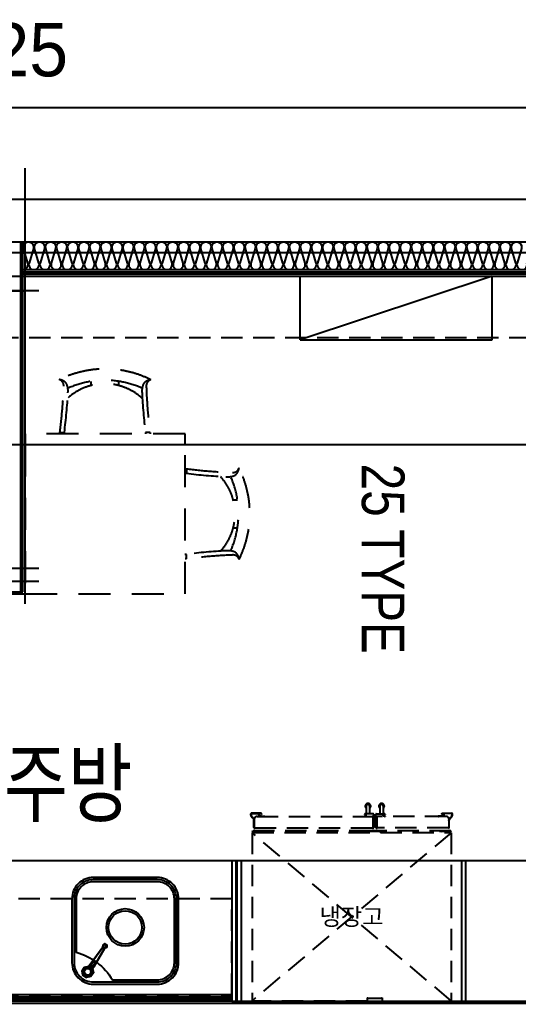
# Model space of a CAD drawing. Header units: millimetres. Extents: x 840000 to 1054178, y 0 to 59400.
# Drawn here: x 872557 to 874895, y 22721 to 27333 of the extents above; entities that cross this region are included whole.
import ezdxf
from ezdxf.enums import TextEntityAlignment as Align
from ezdxf.xclip import XClip

# ---------------------------------------------------------------- set-up
doc = ezdxf.new("R2010")
doc.units = ezdxf.units.MM
doc.header["$LTSCALE"] = 100
doc.header["$XCLIPFRAME"] = 0
for name, pattern in [('X - 단위세대 확장형$0$CEN', [62, 60, -1, 0, -1]), ('X - 단위세대 확장형$0$HID', [1.5, 1, -0.5]), ('X - 단위세대 확장형$0$X-25$0$-HID', [2.5, 1.5, -1]), ('X - 단위세대 확장형$0$X-25$0$HD', [2.5, 1.5, -1]), ('X - 평면도$0$CEN', [62, 60, -1, 0, -1])]:
    doc.linetypes.add(name, pattern=pattern)
doc.layers.get('DEFPOINTS').update_dxf_attribs({"color": 145})
for name, color, linetype in [('AA-XXXX-TEXT', 3, 'Continuous'), ('DIM', 7, 'Continuous'), ('SYM', 7, 'Continuous'), ('X - 단위세대 확장형$0$A-CEN', 1, 'X - 단위세대 확장형$0$CEN'), ('X - 단위세대 확장형$0$A-ETC', 7, 'Continuous'), ('X - 단위세대 확장형$0$A-GIP', 6, 'Continuous'), ('X - 단위세대 확장형$0$A-INS', 9, 'Continuous'), ('X - 단위세대 확장형$0$AA-WAXM-CONC', 2, 'Continuous'), ('X - 단위세대 확장형$0$AA-XXXX-CNTL', 1, 'X - 단위세대 확장형$0$CEN'), ('X - 단위세대 확장형$0$AA-XXXX-FUR', 8, 'Continuous'), ('X - 단위세대 확장형$0$F-KIT', 6, 'Continuous'), ('X - 단위세대 확장형$0$X-25$0$AA-FFXM-KICH', 4, 'Continuous'), ('X - 단위세대 확장형$0$X-25$0$AA-XXXX-FINL', 6, 'Continuous'), ('X - 단위세대 확장형$0$결로방지단열재', 7, 'X - 단위세대 확장형$0$HID'), ('X - 평면도$0$AA-XXXX-CNTL', 1, 'X - 평면도$0$CEN')]:
    doc.layers.add(name, color=color, linetype=linetype)
doc.layers.add('X - 단위세대 확장형$0$A-MC', color=171, linetype='Continuous', plot=False)
doc.layers.add('X - 단위세대 확장형$0$DEFPOINT', color=163, linetype='Continuous', plot=False)
doc.styles.add('HAUD01', font='Dotum.ttf')
doc.styles.add('X - 단위세대 확장형$0$HAUD02', font='AcadEref.ttf', dxfattribs={"width": 0.8, "bigfont": 'kosdichs.shx'})
doc.styles.add('X - 단위세대 확장형$0$X-55$0$맑은 고딕', font='malgun.ttf')
doc.dimstyles.new('HAUD-80', dxfattribs={"dimscale": 100, "dimtxt": 2.5, "dimasz": 0.5, "dimexe": 0, "dimexo": 1.5, "dimgap": 1, "dimtad": 1, "dimdec": 0, "dimdsep": 46, "dimlunit": 6, "dimtxsty": 'HAUD01', "dimblk": 'Z_DOT', "dimcen": 2.5, "dimdle": 1.5, "dimclrd": 7, "dimclre": 7, "dimclrt": 4, "dimadec": 0, "dimazin": 0, "dimtfac": 1, "dimtdec": 0, "dimtix": 1, "dimtmove": 2, "dimatfit": 3, "dimfxl": 1, "dimtvp": 1, "dimtolj": 1, "dimtzin": 0, "dimarcsym": 0})

# ---------------------------------------------------------------- blocks, each defined once
blk = doc.blocks.new('Z_DOT')
at = {"layer": 'DIM', "color": 0}
for p, q in [((0, -3), (0, 3)), ((-3, 0), (3, 0))]:
    blk.add_line(p, q, dxfattribs=at)
for radius in [1.05, 0.525]:
    blk.add_circle((0, 0), radius, dxfattribs=at)
blk = doc.blocks.new('*D75')
at = {"layer": 'DEFPOINTS', "color": 0, "transparency": 16777216}
for p in [(869462.1, 26919.2), (869462.1, 26490.7), (875287.1, 26490.7)]:
    blk.add_point(p, dxfattribs=at)
at = {"layer": 'DIM', "color": 7, "lineweight": -2, "transparency": 16777216}
for p, q in [((869462.1, 26640.7), (869462.1, 26919.2)), ((875237.1, 26919.2), (869512.1, 26919.2)), ((875287.1, 26640.7), (875287.1, 26919.2))]:
    blk.add_line(p, q, dxfattribs=at)
at = {"layer": 'DIM', "color": 7, "lineweight": -2, "transparency": 16777216, "xscale": 50, "yscale": 50, "zscale": 50, "rotation": 180}
blk.add_blockref('Z_DOT', (869462.1, 26919.2), dxfattribs=at)
at = {"layer": 'DIM', "color": 7, "lineweight": -2, "transparency": 16777216, "xscale": 50, "yscale": 50, "zscale": 50}
blk.add_blockref('Z_DOT', (875287.1, 26919.2), dxfattribs=at)
at = {"layer": 'DIM', "color": 4, "transparency": 16777216, "insert": (872374.6, 27168.5), "char_height": 250, "attachment_point": 5, "style": 'HAUD01'}
blk.add_mtext('\\A1;5,825', dxfattribs=at)
blk = doc.blocks.new('X - 단위세대 확장형$0$X-25$0$C578C0631')
at = {"layer": 'X - 단위세대 확장형$0$AA-XXXX-FUR', "color": 8, "linetype": 'X - 단위세대 확장형$0$X-25$0$HD'}
for p, q in [((5085.4, 4915.7), (5085.4, 4894.5)), ((5304.6, 4769.3, 3.1), (5324, 4769.3)), ((5304.4, 4638.7, 3.1), (5323.8, 4638.7)), ((5084.7, 4493), (5084.8, 4514.2)), ((4492.1, 4321.9, -1.6), (4513.3, 4322, -1.6)), ((4914.8, 4322.7, -1.6), (4893.6, 4322.6, -1.6)), ((4638.4, 4102.8, 1.6), (4638.5, 4083.4, -1.6)), ((4769.1, 4103, 1.6), (4769.1, 4083.6, -1.6))]:
    blk.add_line(p, q, dxfattribs=at)
blk.add_lwpolyline([(5078.4, 4329), (5078.4, 5079), (4328.4, 5079), (4328.4, 4329)], close=True, dxfattribs=at)
for centre, radius, start, end in [((5092.4, 5285.3), 369.6, 267.829, 268.925), ((5092.4, 5285.3), 390.9, 267.9469, 268.978), ((5382.7, 7141.4), 2245.4, 262.393, 268.037), ((5382.7, 7141.4), 2266.4, 262.463, 267.168), ((5303.5, 4927.6), 30.3, 266.446, 343.132), ((5284.9, 4922.4), 47.8, 306.467, 355.694), ((4902.7, 4703.8), 479.8, 333.421, 26.586), ((5053.8, 4704.8), 259.2, 317.66, 41.7474), ((5280.4, 4959.1), 81.9, 263.172, 293.625), ((4902.7, 4703.8), 426.8, 335.965, 24.0949), ((5374.6, 2266.4), 2266.4, 92.642, 97.346), ((5279.6, 4449), 81.9, 66.1847, 96.637), ((5284.1, 4485.7), 47.8, 4.116, 53.3427), ((5090.5, 4123.4, 3.1), 390.9, 90.831, 91.7685), ((5090.5, 4123.4), 390.9, 90.831, 91.7685), ((5090.5, 4123.4, 3.1), 369.6, 90.885, 91.87), ((5090.5, 4123.4), 369.6, 90.885, 91.87), ((5374.6, 2266.4), 2245.4, 91.773, 97.416), ((5302.8, 4480.4), 30.3, 16.6779, 93.363), ((4122.5, 4315, -1.6), 369.6, 1.075, 2.171), ((2266.4, 4024.7, -1.6), 2245.4, 1.963, 7.607), ((4122.5, 4315, -1.6), 390.9, 1.022, 2.0531), ((2266.4, 4024.7, -1.6), 2266.4, 2.832, 7.537), ((7141.4, 4032.8, -1.6), 2266.4, 172.654, 177.358), ((5284.4, 4316.9, 1.6), 390.9, 178.2315, 179.169), ((5284.4, 4316.9, -1.6), 390.9, 178.2315, 179.169), ((7141.4, 4032.8, -1.6), 2245.4, 172.584, 178.227), ((5284.4, 4316.9, 1.6), 369.6, 178.13, 179.115), ((5284.4, 4316.9, -1.6), 369.6, 178.13, 179.115), ((4703, 4353.6, -1.6), 259.2, 228.2526, 312.34), ((4480.2, 4103.9, -1.6), 30.3, 286.868, 3.554), ((4448.7, 4127, -1.6), 81.9, 336.375, 6.828), ((4704, 4504.7, -1.6), 426.8, 245.9051, 294.035), ((4958.8, 4127.8, -1.6), 81.9, 173.363, 203.8153), ((4927.4, 4104.6, -1.6), 30.3, 176.637, 253.3221), ((4485.3, 4122.5, -1.6), 47.8, 274.306, 323.533), ((4704, 4504.7, -1.6), 479.8, 243.414, 296.579), ((4922.1, 4123.3, -1.6), 47.8, 216.6573, 265.884)]:
    blk.add_arc(centre, radius, start, end, dxfattribs=at)
blk = doc.blocks.new('X - 단위세대 확장형$0$A$C6f67e9a2')
at = {"layer": 'DEFPOINTS'}
blk.add_line((2610.1, -23722.5), (11292.5, -23722.5), dxfattribs=at)
at = {"layer": 'X - 단위세대 확장형$0$A-CEN'}
blk.add_line((2610.1, -22822.5), (11292.5, -22822.5), dxfattribs=at)
at = {"layer": 'X - 단위세대 확장형$0$A-GIP'}
for p, q in [((5930, -23722.5), (5930, -22772.5)), ((5940, -23722.5), (5940, -22772.5)), ((5940, -22912.5), (10730, -22912.5)), ((5940, -22922.5), (10720, -22922.5))]:
    blk.add_line(p, q, dxfattribs=at)
at = {"layer": 'X - 단위세대 확장형$0$A-INS'}
blk.add_line((5940, -22902.5), (10740, -22902.5), dxfattribs=at)
blk.add_lwpolyline([(5940, -22902.5, 0.500912), (5963.1, -22871.7), (5942.9, -22803.4, -1.337394), (5989.1, -22803.4), (5968.9, -22871.7, 1.337394), (6015.1, -22871.7), (5994.9, -22803.4, -1.337394), (6041.1, -22803.4), (6020.9, -22871.7, 1.337394), (6067.1, -22871.7), (6046.9, -22803.4, -1.337394), (6093.1, -22803.4), (6072.9, -22871.7, 1.337394), (6119.1, -22871.7), (6098.9, -22803.4, -1.337394), (6145.1, -22803.4), (6124.9, -22871.7, 1.337394), (6171.1, -22871.7), (6150.9, -22803.4, -1.337394), (6197.1, -22803.4), (6176.9, -22871.7, 1.337394), (6223.1, -22871.7), (6202.9, -22803.4, -1.337394), (6249.1, -22803.4), (6228.9, -22871.7, 1.337394), (6275.1, -22871.7), (6254.9, -22803.4, -1.337394), (6301.1, -22803.4), (6280.9, -22871.7, 1.337394), (6327.1, -22871.7), (6306.9, -22803.4, -1.337394), (6353.1, -22803.4), (6332.9, -22871.7, 1.337394), (6379.1, -22871.7), (6358.9, -22803.4, -1.337394), (6405.1, -22803.4), (6384.9, -22871.7, 1.337394), (6431.1, -22871.7), (6410.9, -22803.4, -1.337394), (6457.1, -22803.4), (6436.9, -22871.7, 1.337394), (6483.1, -22871.7), (6462.9, -22803.4, -1.337394), (6509.1, -22803.4), (6488.9, -22871.7, 1.337394), (6535.1, -22871.7), (6514.9, -22803.4, -1.337394), (6561.1, -22803.4), (6540.9, -22871.7, 1.337394), (6587.1, -22871.7), (6566.9, -22803.4, -1.337394), (6613.1, -22803.4), (6592.9, -22871.7, 1.337394), (6639.1, -22871.7), (6618.9, -22803.4, -1.337394), (6665.1, -22803.4), (6644.9, -22871.7, 1.337394), (6691.1, -22871.7), (6670.9, -22803.4, -1.337394), (6717.1, -22803.4), (6696.9, -22871.7, 1.337394), (6743.1, -22871.7), (6722.9, -22803.4, -1.337394), (6769.1, -22803.4), (6748.9, -22871.7, 1.337394), (6795.1, -22871.7), (6774.9, -22803.4, -1.337394), (6821.1, -22803.4), (6800.9, -22871.7, 1.337394), (6847.1, -22871.7), (6826.9, -22803.4, -1.337394), (6873.1, -22803.4), (6852.9, -22871.7, 1.337394), (6899.1, -22871.7), (6878.9, -22803.4, -1.337394), (6925.1, -22803.4), (6904.9, -22871.7, 1.337394), (6951.1, -22871.7), (6930.9, -22803.4, -1.337394), (6977.1, -22803.4), (6956.9, -22871.7, 1.337394), (7003.1, -22871.7), (6982.9, -22803.4, -1.337394), (7029.1, -22803.4), (7008.9, -22871.7, 1.337394), (7055.1, -22871.7), (7034.9, -22803.4, -1.337394), (7081.1, -22803.4), (7060.9, -22871.7, 1.337394), (7107.1, -22871.7), (7086.9, -22803.4, -1.337394), (7133.1, -22803.4), (7112.9, -22871.7, 1.337394), (7159.1, -22871.7), (7138.9, -22803.4, -1.337394), (7185.1, -22803.4), (7164.9, -22871.7, 1.337394), (7211.1, -22871.7), (7190.9, -22803.4, -1.337394), (7237.1, -22803.4), (7216.9, -22871.7, 1.337394), (7263.1, -22871.7), (7242.9, -22803.4, -1.337394), (7289.1, -22803.4), (7268.9, -22871.7, 1.337394), (7315.1, -22871.7), (7294.9, -22803.4, -1.337394), (7341.1, -22803.4), (7320.9, -22871.7, 1.337394), (7367.1, -22871.7), (7346.9, -22803.4, -1.337394), (7393.1, -22803.4), (7372.9, -22871.7, 1.337394), (7419.1, -22871.7), (7398.9, -22803.4, -1.337394), (7445.1, -22803.4), (7424.9, -22871.7, 1.337394), (7471.1, -22871.7), (7450.9, -22803.4, -1.337394), (7497.1, -22803.4), (7476.9, -22871.7, 1.337394), (7523.1, -22871.7), (7502.9, -22803.4, -1.337394), (7549.1, -22803.4), (7528.9, -22871.7, 1.337394), (7575.1, -22871.7), (7554.9, -22803.4, -1.337394), (7601.1, -22803.4), (7580.9, -22871.7, 1.337394), (7627.1, -22871.7), (7606.9, -22803.4, -1.337394), (7653.1, -22803.4), (7632.9, -22871.7, 1.337394), (7679.1, -22871.7), (7658.9, -22803.4, -1.337394), (7705.1, -22803.4), (7684.9, -22871.7, 1.337394), (7731.1, -22871.7), (7710.9, -22803.4, -1.337394), (7757.1, -22803.4), (7736.9, -22871.7, 1.337394), (7783.1, -22871.7), (7762.9, -22803.4, -1.337394), (7809.1, -22803.4), (7788.9, -22871.7, 1.337394), (7835.1, -22871.7), (7814.9, -22803.4, -1.337394), (7861.1, -22803.4), (7840.9, -22871.7, 1.337394), (7887.1, -22871.7), (7866.9, -22803.4, -1.337394), (7913.1, -22803.4), (7892.9, -22871.7, 1.337394), (7939.1, -22871.7), (7918.9, -22803.4, -1.337394), (7965.1, -22803.4), (7944.9, -22871.7, 1.337394), (7991.1, -22871.7), (7970.9, -22803.4, -1.337394), (8017.1, -22803.4), (7996.9, -22871.7, 1.337394), (8043.1, -22871.7), (8022.9, -22803.4, -1.337394), (8069.1, -22803.4), (8048.9, -22871.7, 1.337394), (8095.1, -22871.7), (8074.9, -22803.4, -1.337394), (8121.1, -22803.4), (8100.9, -22871.7, 1.337394), (8147.1, -22871.7), (8126.9, -22803.4, -1.337394), (8173.1, -22803.4), (8152.9, -22871.7, 1.337394), (8199.1, -22871.7), (8178.9, -22803.4, -1.337394), (8225.1, -22803.4), (8204.9, -22871.7, 1.337394), (8251.1, -22871.7), (8230.9, -22803.4, -1.337394), (8277.1, -22803.4), (8256.9, -22871.7, 1.337394), (8303.1, -22871.7)], format="xyb", dxfattribs=at)
at = {"layer": 'X - 단위세대 확장형$0$A-MC'}
for p, q in [((5950, -23722.5), (5950, -22426.6)), ((5798.2, -22932.5), (11292.5, -22932.5)), ((2610.1, -23002.5), (5950, -23002.5)), ((6015.5, -23002.5), (3545, -23002.5))]:
    blk.add_line(p, q, dxfattribs=at)
at = {"layer": 'X - 단위세대 확장형$0$AA-WAXM-CONC'}
for p, q in [((2730, -22572.5), (8555, -22572.5)), ((2930, -22772.5), (10870, -22772.5))]:
    blk.add_line(p, q, dxfattribs=at)
at = {"layer": 'X - 단위세대 확장형$0$X-25$0$AA-FFXM-KICH', "color": 252, "linetype": 'X - 단위세대 확장형$0$X-25$0$-HID', "ltscale": 10}
blk.add_lwpolyline([(7240, -23232.5), (8140, -23232.5), (8140, -22932.5), (7240, -23232.5), (7240, -22932.5), (8140, -22932.5)], dxfattribs=at)
at = {"linetype": 'Continuous'}
ref = blk.add_blockref('X - 단위세대 확장형$0$X-25$0$C578C0631', (11029, -28750.9), dxfattribs=dict(at, rotation=90))
XClip(ref).set_block_clipping_path([(5028.3886025145, -263.5193552037), (5928.3886025145, 8418.8815549894)])
blk = doc.blocks.new('X - 단위세대 확장형$0$20220222-결로')
at = {"layer": 'X - 단위세대 확장형$0$결로방지단열재'}
blk.add_lwpolyline([(-15470, -730), (-15470, 740), (-14180, 740), (-14180, 2390), (-21220, 2390), (-21220, -730)], dxfattribs=at)
blk = doc.blocks.new('X - 단위세대 확장형$0$X-25$0$C14E34527')
at = {"layer": 'X - 단위세대 확장형$0$X-25$0$AA-FFXM-KICH', "color": 8, "linetype": 'Continuous', "ltscale": 0.5}
blk.add_line((87.2, 116.4), (65.1, 83.1), dxfattribs=at)
for points in [[(112.8, 147.5), (116.9, 127.2), (105.5, 109.9), (85.2, 105.8), (67.9, 117.2), (63.8, 137.5), (75.2, 154.8), (95.5, 158.9)], [(103.8, 141.4), (106.3, 129.3), (99.4, 118.9), (87.2, 116.4), (76.9, 123.3), (74.4, 135.5), (81.2, 145.8), (93.4, 148.3)], [(103.8, 141.4), (106.3, 129.3), (99.4, 118.9), (87.2, 116.4), (76.9, 123.3), (74.4, 135.5), (81.2, 145.8), (93.4, 148.3)]]:
    blk.add_lwpolyline(points, close=True, dxfattribs=at)
blk.add_circle((89.7, 132.3), 18, dxfattribs=at)
for points in [[(75.2, 154.8), (81.2, 145.8), (74.4, 135.5), (63.8, 137.5)], [(95.5, 158.9), (93.4, 148.3), (81.2, 145.8), (75.2, 154.8)], [(112.8, 147.5), (95.5, 158.9), (93.4, 148.3), (103.8, 141.4)], [(116.9, 127.2), (106.3, 129.3), (103.8, 141.4), (112.8, 147.5)], [(79.6, 97.5), (62.4, 108.9), (11.5, 22.7), (20.1, 16.9)], [(11.5, 22.7), (11.5, 22.7), (62.4, 108.9)], [(11.5, 22.7), (62.4, 108.9), (79.6, 97.5), (20.1, 16.9)], [(20.1, 16.9), (20.1, 16.9), (79.6, 97.5)], [(76.9, 123.3), (87.2, 116.4), (65.1, 83.1), (54.8, 89.9)], [(65.1, 83.1), (54.8, 89.9), (76.9, 123.3), (87.2, 116.4)], [(54.8, 89.9), (76.9, 123.3), (76.9, 123.3), (54.8, 89.9)], [(67.9, 117.2), (62.4, 108.9), (62.4, 108.9), (76.9, 123.3)], [(62.4, 108.9), (76.9, 123.3), (87.2, 116.4), (79.6, 97.5)], [(67.9, 117.2), (62.4, 108.9), (79.6, 97.5), (85.2, 105.8)], [(67.9, 117.2), (63.8, 137.5), (74.4, 135.5), (76.9, 123.3)], [(87.2, 116.4), (65.1, 83.1), (87.2, 116.4)], [(85.2, 105.8), (87.2, 116.4), (76.9, 123.3), (67.9, 117.2)], [(79.6, 97.5), (85.2, 105.8), (87.2, 116.4), (79.6, 97.5)], [(105.5, 109.9), (85.2, 105.8), (87.2, 116.4), (99.4, 118.9)], [(105.5, 109.9), (99.4, 118.9), (106.3, 129.3), (116.9, 127.2)], [(0.7, 17.8), (4.5, 15.3), (4.1, 8.4), (0, 6.3)], [(0, 6.3), (9.6, 0), (9.9, 4.6), (4.1, 8.4)], [(19.9, 5.1), (16, 7.7), (9.9, 4.6), (9.6, 0)], [(10.7, 18.3), (11.5, 22.7), (20.1, 16.9), (16.4, 14.5)], [(11.5, 22.7), (11, 22.9), (20.6, 16.6), (20.1, 16.9)]]:
    blk.add_3dface(points, dxfattribs=at)
for points, invisible_edges in [([(93.4, 148.3), (81.2, 145.8), (74.4, 135.5), (76.9, 123.3)], 8), ([(103.8, 141.4), (93.4, 148.3), (76.9, 123.3), (87.2, 116.4)], 10), ([(87.2, 116.4), (99.4, 118.9), (106.3, 129.3), (103.8, 141.4)], 8), ([(4.5, 15.3), (0.7, 17.8), (11, 22.9), (11.5, 22.7)], 8), ([(4.5, 15.3), (4.1, 8.4), (9.9, 4.6), (16, 7.7)], 8), ([(11.5, 22.7), (11.5, 22.7), (10.7, 18.3), (4.5, 15.3)], 8), ([(16, 7.7), (16.4, 14.5), (10.7, 18.3), (4.5, 15.3)], 8), ([(16.4, 14.5), (16, 7.7), (19.9, 5.1), (20.6, 16.6)], 8), ([(20.6, 16.6), (20.1, 16.9), (20.1, 16.9), (16.4, 14.5)], 8)]:
    blk.add_3dface(points, dxfattribs=dict(at, invisible_edges=invisible_edges))
blk = doc.blocks.new('X - 단위세대 확장형$0$X-25$0$C3F035890')
at = {"layer": 'X - 단위세대 확장형$0$X-25$0$AA-FFXM-KICH', "color": 8, "linetype": 'ByBlock', "ltscale": 2}
for points in [[(100, 221.3), (400, 221.3, 0.414214), (500, 321.3), (500, 621.3, 0.414214), (400, 721.3), (100, 721.3, 0.414214), (0, 621.3), (0, 321.3, 0.414214)], [(100, 231.3), (400, 231.3, 0.414214), (490, 321.3), (490, 621.3, 0.414214), (400, 711.3), (100, 711.3, 0.414214), (10, 621.3), (10, 321.3, 0.414214)], [(100, 241.3), (400, 241.3, 0.414214), (480, 321.3), (480, 571.3, -0.18912), (309.6, 701.3), (100, 701.3, 0.414214), (20, 621.3), (20, 321.3, 0.414214)]]:
    blk.add_lwpolyline(points, format="xyb", close=True, dxfattribs=at)
for radius in [88, 78]:
    blk.add_circle((250, 455.4), radius, dxfattribs=at)
at = {"layer": 'X - 단위세대 확장형$0$X-25$0$AA-FFXM-KICH', "linetype": 'ByBlock', "ltscale": 2}
blk.add_blockref('X - 단위세대 확장형$0$X-25$0$C14E34527', (335.7, 531.4), dxfattribs=at)
blk = doc.blocks.new('X - 단위세대 확장형$0$A$C738F6F64')
at = {"layer": 'X - 단위세대 확장형$0$F-KIT', "color": 8, "linetype": 'X - 단위세대 확장형$0$HID'}
for p, q in [((-466, -393.7), (466, 393.6)), ((-466, 393.6), (466, -393.7)), ((-464.8, 393.6), (-466, 393.6)), ((-466, -393.7), (-466, 393.6)), ((-463.8, 394.6), (-464.8, 394.6)), ((-464.8, 393.6), (-464.8, 394.6)), ((-463.8, 394.6), (-463.8, 395.8)), ((-143.7, 395.8), (-463.8, 395.8)), ((-143.7, 379.6), (-143.7, 395.8)), ((-140.7, 379.6), (-143.7, 379.6)), ((-140.7, 379.6), (-140.7, 380.9)), ((-76.7, 380.9), (-140.7, 380.9)), ((-76.7, 379.6), (-76.7, 380.9)), ((-73.7, 379.6), (-76.7, 379.6)), ((-73.7, 395.8), (463.8, 395.8)), ((-73.7, 379.6), (-73.7, 395.8)), ((463.8, 394.6), (463.8, 395.8)), ((464.8, 394.6), (463.8, 394.6)), ((464.8, 393.6), (464.8, 394.6)), ((464.8, 393.6), (466, 393.6)), ((466, -393.7), (466, 393.6)), ((464.8, -394.9), (-464.8, -394.9)), ((-464.8, -399.4), (-420.4, -399.4)), ((-464.8, -403.4), (-464.8, -399.4)), ((-464.8, -403.4), (-108.7, -403.4)), ((-415.9, -399.4), (-417.5, -397)), ((-131.7, -398.4), (-133.7, -398.4)), ((-108.7, -401.4), (-128.7, -401.4)), ((-108.7, -401.4), (-108.7, -403.4)), ((-88.7, -401.4), (-108.7, -401.4)), ((-108.7, -403.4), (-88.7, -403.4)), ((-88.7, -403.4), (464.8, -403.4)), ((-83.7, -398.4), (-85.7, -398.4)), ((416.8, -398.4), (418.7, -396.4)), ((421.7, -399.4), (464.8, -399.4)), ((464.8, -399.4), (464.8, -403.4)), ((-458.1, -417.9), (-458.1, -453.2)), ((-457.1, -422.9), (-457.1, -426.4)), ((-457.1, -446.4), (-457.1, -449.9)), ((-456.6, -426.9), (-456.4, -426.9)), ((-456.6, -445.9), (-456.4, -445.9)), ((-456.2, -428.9), (-456.2, -427.1)), ((-456.2, -443.9), (-456.2, -428.9)), ((-456.2, -445.7), (-456.2, -443.9)), ((-456.1, -421.9), (-456.1, -417.9)), ((-456.1, -458.2), (-456.1, -419.9)), ((-456.1, -450.9), (-456.1, -453.2)), ((-455.6, -415.4), (-453.6, -415.4)), ((-453.6, -417.4), (-455.6, -417.4)), ((-453.6, -415.4), (-453.6, -417.4)), ((-453.6, -417.4), (-120.2, -417.4)), ((-120.2, -415.9), (-120.2, -416.9)), ((-116.7, -415.4), (-119.7, -415.4)), ((-117.7, -467.7), (-117.7, -419.9)), ((-113.7, -418.4), (-113.7, -480.5)), ((-103.7, -418.4), (-103.7, -480.5)), ((-100.7, -415.4), (-97.7, -415.4)), ((-99.7, -467.7), (-99.7, -419.9)), ((-97.2, -415.9), (-97.2, -416.9)), ((453.6, -417.4), (-97.2, -417.4)), ((455.6, -415.4), (453.6, -415.4)), ((453.6, -415.4), (453.6, -417.4)), ((453.6, -417.4), (455.6, -417.4)), ((456.1, -421.9), (456.1, -417.9)), ((456.1, -458.2), (456.1, -419.9)), ((456.1, -450.9), (456.1, -453.2)), ((456.2, -428.9), (456.2, -427.1)), ((456.2, -443.9), (456.2, -428.9)), ((456.2, -445.7), (456.2, -443.9)), ((456.6, -426.9), (456.4, -426.9)), ((456.6, -445.9), (456.4, -445.9)), ((457.1, -422.9), (457.1, -426.4)), ((457.1, -446.4), (457.1, -449.9)), ((458.1, -417.9), (458.1, -453.2)), ((-472.5, -476), (-472.5, -482.5)), ((-470.5, -482.5), (-470.5, -476)), ((-469.5, -483.5), (-435, -483.5)), ((-423.5, -485.5), (-469.5, -485.5)), ((-467.7, -466.4), (-462.9, -462.8)), ((-466.5, -468), (-461.7, -464.5)), ((-444.1, -470.2), (-120.2, -470.2)), ((-434.5, -470.7), (-434.5, -483)), ((-433, -471.2), (-422.9, -471.2)), ((-432.5, -473.7), (-432.5, -482)), ((-432.3, -473.5), (-423.4, -473.5)), ((-424.5, -483), (-431.5, -483)), ((-424.5, -480), (-424.5, -483)), ((-424.5, -480), (-424.5, -480)), ((-424, -479.5), (-422.7, -479.5)), ((-423.3, -473.4), (-422.3, -472.2)), ((-422.5, -480.5), (-422.5, -479.7)), ((-422.5, -480.5), (-422.5, -484.5)), ((-422.3, -472.2), (-420.3, -472.2)), ((-422.1, -470.7), (-422.2, -470.9)), ((-420.7, -470.2), (-407, -470.2)), ((-420.5, -472.2), (-407, -472.2)), ((-406.5, -470.7), (-406.5, -471.7)), ((-154.7, -470.2), (-156.7, -470.2)), ((-156.7, -472.2), (-156.7, -470.7)), ((-155.8, -473.4), (-156.7, -472.2)), ((-156.7, -480.5), (-156.7, -479.7)), ((-155.2, -479.5), (-156.5, -479.5)), ((-148.9, -473.5), (-155.6, -473.5)), ((-154.7, -480), (-154.7, -480.5)), ((-154.7, -480), (-154.7, -480)), ((-154.7, -480.4), (-149.7, -480.4)), ((-115.7, -482.5), (-154.7, -482.5)), ((-148.7, -473.7), (-148.7, -479.4)), ((-148.7, -518.5), (-148.7, -482.5)), ((-132.7, -518.5), (-132.7, -482.5)), ((-101.7, -482.5), (-62.7, -482.5)), ((444.1, -470.2), (-97.2, -470.2)), ((-84.7, -518.5), (-84.7, -482.5)), ((-68.7, -473.7), (-68.7, -479.4)), ((-68.7, -518.5), (-68.7, -482.5)), ((-68.5, -473.5), (-61.8, -473.5)), ((-62.7, -480.4), (-67.7, -480.4)), ((-62.7, -470.2), (-60.7, -470.2)), ((-62.7, -480), (-62.7, -480.5)), ((-62.7, -480), (-62.7, -480)), ((-62.2, -479.5), (-60.9, -479.5)), ((-61.6, -473.4), (-60.7, -472.2)), ((-60.7, -472.2), (-60.7, -470.7)), ((-60.7, -480.5), (-60.7, -479.7)), ((406.5, -470.7), (406.5, -471.7)), ((420.7, -470.2), (407, -470.2)), ((420.5, -472.2), (407, -472.2)), ((422.4, -472.2), (420.4, -472.2)), ((422.1, -470.7), (422.2, -470.9)), ((423.3, -473.4), (422.4, -472.2)), ((422.5, -480.5), (422.5, -479.7)), ((422.5, -480.5), (422.5, -484.5)), ((424, -479.5), (422.7, -479.5)), ((433, -471.2), (422.9, -471.2)), ((432.3, -473.5), (423.4, -473.5)), ((423.5, -485.5), (469.5, -485.5)), ((424.5, -480), (424.5, -483)), ((424.5, -480), (424.5, -480)), ((424.5, -483), (431.5, -483)), ((432.5, -473.7), (432.5, -482)), ((434.5, -470.7), (434.5, -483)), ((469.5, -483.5), (435, -483.5)), ((466.5, -468), (461.8, -464.5)), ((467.7, -466.4), (462.9, -462.8)), ((470.5, -482.5), (470.5, -476)), ((472.5, -476), (472.5, -482.5))]:
    blk.add_line(p, q, dxfattribs=at)
blk.add_lwpolyline([(-463.8, 395.8), (-466, 395.8), (-466, 393.6), (-463.8, 393.6)], close=True, dxfattribs=at)
for centre, radius, start, end in [((-464.8, -393.7), 1.2, 180, 270), ((-420.8, -398.4), 5, 270, 347.8398), ((-420.4, -396.4), 3, 270, 348.0765), ((-128.7, -398.4), 5, 180.5, 270), ((-128.7, -398.4), 3, 180.5, 270), ((-88.7, -398.4), 5, 270, 359.5), ((-88.7, -398.4), 3, 270, 359.5), ((421.8, -398.4), 5, 180.5, 270), ((421.7, -396.4), 3, 180.5, 270), ((464.8, -393.7), 1.2, 270, 0), ((-470.1, -453.2), 12, 306.6144, 0), ((-470.1, -453.2), 14, 306.6144, 346.2709), ((-455.6, -417.9), 2.5, 90, 180), ((-456.6, -422.9), 0.5, 90, 180), ((-456.6, -426.4), 0.5, 180, 270), ((-456.6, -446.4), 0.5, 90, 180), ((-456.6, -449.9), 0.5, 180, 270), ((-456.6, -421.9), 0.5, 270, 0), ((-456.6, -450.9), 0.5, 0, 90), ((-470.1, -453.2), 14, 346.2709, 0), ((-456.4, -427.1), 0.2, 0, 90), ((-456.4, -445.7), 0.2, 270, 0), ((-455.6, -417.9), 0.5, 90, 180), ((-453.6, -419.9), 2.5, 90, 180), ((-444.1, -458.2), 12, 180, 270), ((-119.7, -415.9), 0.5, 90, 180), ((-119.7, -416.9), 0.5, 180, 270), ((-120.2, -419.9), 2.5, 0, 90), ((-116.7, -418.4), 3, 0, 90), ((-100.7, -418.4), 3, 90, 180), ((-97.2, -419.9), 2.5, 90, 180), ((-97.7, -415.9), 0.5, 0, 90), ((-97.7, -416.9), 0.5, 270, 0), ((444.1, -458.2), 12, 270, 0), ((453.6, -419.9), 2.5, 0, 90), ((455.6, -417.9), 2.5, 0, 90), ((455.6, -417.9), 0.5, 0, 90), ((456.6, -421.9), 0.5, 180, 270), ((456.6, -450.9), 0.5, 90, 180), ((470.1, -453.2), 14, 180, 193.7291), ((456.4, -427.1), 0.2, 90, 180), ((456.4, -445.7), 0.2, 180, 270), ((470.1, -453.2), 14, 193.7291, 233.3856), ((456.6, -422.9), 0.5, 0, 90), ((456.6, -426.4), 0.5, 270, 0), ((456.6, -446.4), 0.5, 0, 90), ((456.6, -449.9), 0.5, 270, 0), ((470.1, -453.2), 12, 180, 233.3856), ((-460.5, -476), 12, 126.6144, 180), ((-469.5, -482.5), 3, 180, 270), ((-460.5, -476), 10, 126.6144, 180), ((-469.5, -482.5), 1, 180, 270), ((-435, -483), 0.5, 270, 0), ((-434, -470.7), 0.5, 90, 180), ((-434, -470.7), 0.5, 0, 90), ((-433, -470.7), 0.5, 180, 270), ((-432.3, -473.7), 0.2, 90, 180), ((-431.5, -482), 1, 180, 270), ((-424, -480), 0.5, 90, 180), ((-423.5, -484.5), 1, 270, 0), ((-423.4, -473.3), 0.2, 270, 322.4314), ((-422.9, -470.2), 1, 270, 315), ((-422.7, -479.7), 0.2, 0, 90), ((-422.3, -472.4), 0.2, 90, 142.4314), ((-420.7, -472.2), 2, 90, 135), ((-407, -470.7), 0.5, 0, 90), ((-407, -471.7), 0.5, 270, 0), ((-156.2, -470.7), 0.5, 90, 180), ((-156.5, -479.7), 0.2, 90, 180), ((-154.7, -480.5), 2, 180, 270), ((-155.6, -473.3), 0.2, 217.5686, 270), ((-155.2, -480), 0.5, 0, 90), ((-149.7, -479.4), 1, 270, 0), ((-148.9, -473.7), 0.2, 0, 90), ((-120.2, -467.7), 2.5, 270, 0), ((-115.7, -480.5), 2, 270, 0), ((-101.7, -480.5), 2, 180, 270), ((-97.2, -467.7), 2.5, 180, 270), ((-68.5, -473.7), 0.2, 90, 180), ((-67.7, -479.4), 1, 180, 270), ((-62.2, -480), 0.5, 90, 180), ((-62.7, -480.5), 2, 270, 0), ((-61.8, -473.3), 0.2, 270, 322.4314), ((-61.2, -470.7), 0.5, 0, 90), ((-60.9, -479.7), 0.2, 0, 90), ((407, -470.7), 0.5, 90, 180), ((407, -471.7), 0.5, 180, 270), ((420.7, -472.2), 2, 45, 90), ((422.9, -470.2), 1, 225, 270), ((422.3, -472.4), 0.2, 37.5686, 90), ((422.7, -479.7), 0.2, 90, 180), ((423.5, -484.5), 1, 180, 270), ((423.4, -473.3), 0.2, 217.5686, 270), ((424, -480), 0.5, 0, 90), ((431.5, -482), 1, 270, 0), ((432.3, -473.7), 0.2, 0, 90), ((433, -470.7), 0.5, 270, 0), ((434, -470.7), 0.5, 90, 180), ((434, -470.7), 0.5, 0, 90), ((435, -483), 0.5, 180, 270), ((460.5, -476), 10, 0, 53.3856), ((460.5, -476), 12, 0, 53.3856), ((469.5, -482.5), 3, 270, 0), ((469.5, -482.5), 1, 270, 0), ((-140.7, -518.5), 13, 127.9799, 52.0201), ((-140.7, -518.5), 8, 180, 0), ((-76.7, -518.5), 13, 127.9799, 52.0201), ((-76.7, -518.5), 8, 180, 0)]:
    blk.add_arc(centre, radius, start, end, dxfattribs=at)
at = {"layer": 'X - 단위세대 확장형$0$DEFPOINT', "style": 'X - 단위세대 확장형$0$X-55$0$맑은 고딕'}
blk.add_text('냉장고', height=80, rotation=180, dxfattribs=at).set_placement((0, 0), align=Align.MIDDLE_CENTER)
blk = doc.blocks.new('X - 단위세대 확장형$0$A$C11416124')
at = {"layer": 'X - 단위세대 확장형$0$X-25$0$AA-XXXX-FINL'}
h = blk.add_hatch(dxfattribs=at)
h.set_pattern_fill('ANSI31', color=5, scale=50, angle=810)
h.set_pattern_definition([(135, (-3018850.9825, -1303725.2134), (-4.419417382, -4.419417382), [])])
h.paths.add_polyline_path([(6999.4, 5298.8), (6999.4, 3648.8), (6979.4, 3648.8), (6979.4, 5298.8)])
at = {"layer": 'X - 단위세대 확장형$0$A-ETC', "color": 8, "linetype": 'Continuous'}
for p, q in [((5079.4, 4318.8), (3589.4, 4318.8)), ((5079.4, 4308.8), (3589.4, 4308.8)), ((5079.4, 3608.8), (5079.4, 4318.8))]:
    blk.add_line(p, q, dxfattribs=at)
at = {"layer": 'X - 단위세대 확장형$0$A-MC'}
for p, q in [((6999.4, 5298.8), (6999.4, 9671.3)), ((6969.4, 5298.8), (6999.4, 5298.8)), ((6969.4, 5298.8), (6969.4, 3648.8)), ((4969.4, 2470.2), (4969.4, 4394.3)), ((5089.4, 2470.2), (5089.4, 4394.3)), ((5136.4, 4328.8), (3489.4, 4328.8))]:
    blk.add_line(p, q, dxfattribs=at)
at = {"layer": 'X - 단위세대 확장형$0$AA-WAXM-CONC'}
blk.add_line((7009.4, 1308.8), (7009.4, 9448.8), dxfattribs=at)
at = {"layer": 'X - 단위세대 확장형$0$AA-XXXX-CNTL'}
blk.add_line((5029.4, 2470.2), (5029.4, 4394.3), dxfattribs=at)
at = {"layer": 'X - 단위세대 확장형$0$F-KIT'}
for p, q in [((6339.4, 5298.8), (6339.4, 7828.8)), ((6999.4, 6395.8), (6339.4, 6395.8)), ((6999.4, 6375.8), (6339.4, 6375.8)), ((6999.4, 5343.8), (6339.4, 5343.8)), ((6999.4, 5323.8), (6339.4, 5323.8)), ((6999.4, 5318.8), (6339.4, 5318.8))]:
    blk.add_line(p, q, dxfattribs=at)
at = {"layer": 'X - 단위세대 확장형$0$F-KIT', "elevation": 0}
blk.add_lwpolyline([(6969.4, 3648.8), (6339.4, 3648.8), (6339.4, 5298.8), (6969.4, 5298.8)], close=True, dxfattribs=at)
at = {"layer": 'X - 단위세대 확장형$0$F-KIT', "color": 5, "linetype": 'X - 단위세대 확장형$0$HID', "elevation": 0}
blk.add_lwpolyline([(6519.4, 2548.8), (6969.4, 2548.8), (6969.4, 5298.8), (6519.4, 5298.8)], close=True, dxfattribs=at)
at = {"layer": 'X - 단위세대 확장형$0$X-25$0$AA-XXXX-FINL', "color": 5, "elevation": 0}
blk.add_lwpolyline([(6999.4, 5298.8), (6999.4, 3648.8), (6979.4, 3648.8), (6979.4, 5298.8), (6999.4, 5298.8)], dxfattribs=at)
at = {"rotation": 270}
blk.add_blockref('X - 단위세대 확장형$0$A$C738F6F64', (6603.6, 5859.8), dxfattribs=at)
at = {"linetype": 'Continuous', "rotation": 179.9999999999999}
blk.add_blockref('X - 단위세대 확장형$0$X-25$0$C578C0631', (9417.8, 9407.8), dxfattribs=at)
at = {"layer": 'X - 단위세대 확장형$0$X-25$0$AA-XXXX-FINL', "linetype": 'ByBlock', "ltscale": 2, "zscale": -1, "rotation": 270}
blk.add_blockref('X - 단위세대 확장형$0$X-25$0$C3F035890', (6198.1, 5048.8), dxfattribs=at)
at = {"layer": 'X - 단위세대 확장형$0$DEFPOINT', "insert": (4479.2, 5904.9), "char_height": 200, "attachment_point": 7, "style": 'X - 단위세대 확장형$0$HAUD02'}
blk.add_mtext_dynamic_manual_height_columns('{\\fArial|b0|i0|c0|p34;25} {\\fArial|b0|i0|c0|p34;TYPE}', width=1115.063, gutter_width=12.5, heights=[0], dxfattribs=at)
blk = doc.blocks.new('X - 단위세대 확장형', base_point=(-475.4, -286.7))
blk.add_blockref('X - 단위세대 확장형$0$A$C6f67e9a2', (45882, 64955.6))
blk.add_blockref('X - 단위세대 확장형$0$20220222-결로', (70482, 39343.1))
ref = blk.add_blockref('X - 단위세대 확장형$0$A$C11416124', (47503.2, 45622.5), dxfattribs=dict(rotation=270))
XClip(ref).set_block_clipping_path([(4389.4068502223, 988.9141629766), (7109.4068502223, 9671.3150731698)])
blk = doc.blocks.new('20220114_기준층 실명')
at = {"layer": 'AA-XXXX-TEXT', "style": 'HAUD01', "width": 0.8}
blk.add_text('주방', height=300, dxfattribs=at).set_placement((-30755.5, 6443), align=Align.MIDDLE_CENTER)
blk = doc.blocks.new('X - 평면도', base_point=(-475.4, -286.7))
at = {"layer": 'X - 평면도$0$AA-XXXX-CNTL'}
blk.add_line((1308712, 42133.6), (1318162.2, 42133.6), dxfattribs=at)

msp = doc.modelspace()

# ---------------------------------------------------------------- block references
ref = msp.add_blockref('X - 평면도', (-439725.3, -16179.1))
XClip(ref).set_block_clipping_path([(1279249.9173513227, 15892.4151621314), (1363249.9173513227, 75292.4151621313)])

# ---------------------------------------------------------------- next in the draw order: block references
at = {"layer": 'AA-XXXX-TEXT'}
msp.add_blockref('20220114_기준층 실명', (903539.4, 17309.8), dxfattribs=at)

# ---------------------------------------------------------------- next in the draw order: block references
at = {"layer": 'SYM'}
ref = msp.add_blockref('X - 단위세대 확장형', (820274.7, -16179.1), dxfattribs=at)
XClip(ref).set_block_clipping_path([(27286.2339647645, 22495.2025850526), (88213.6007378809, 68689.6277392105)])

# ---------------------------------------------------------------- next in the draw order: dimensions: what is measured, and where the dimension line sits
at = {"layer": 'DIM'}
dim = msp.add_linear_dim(base=(869462.1, 26919.2), p1=(875287.1, 26490.7), p2=(869462.1, 26490.7), dimstyle='HAUD-80', override={"dimscale": 100}, dxfattribs=at)
dim.commit()
dim.dimension.update_dxf_attribs({"geometry": '*D75', "text_midpoint": (872374.6, 27168.5)})

doc.saveas('drawing.dxf')
